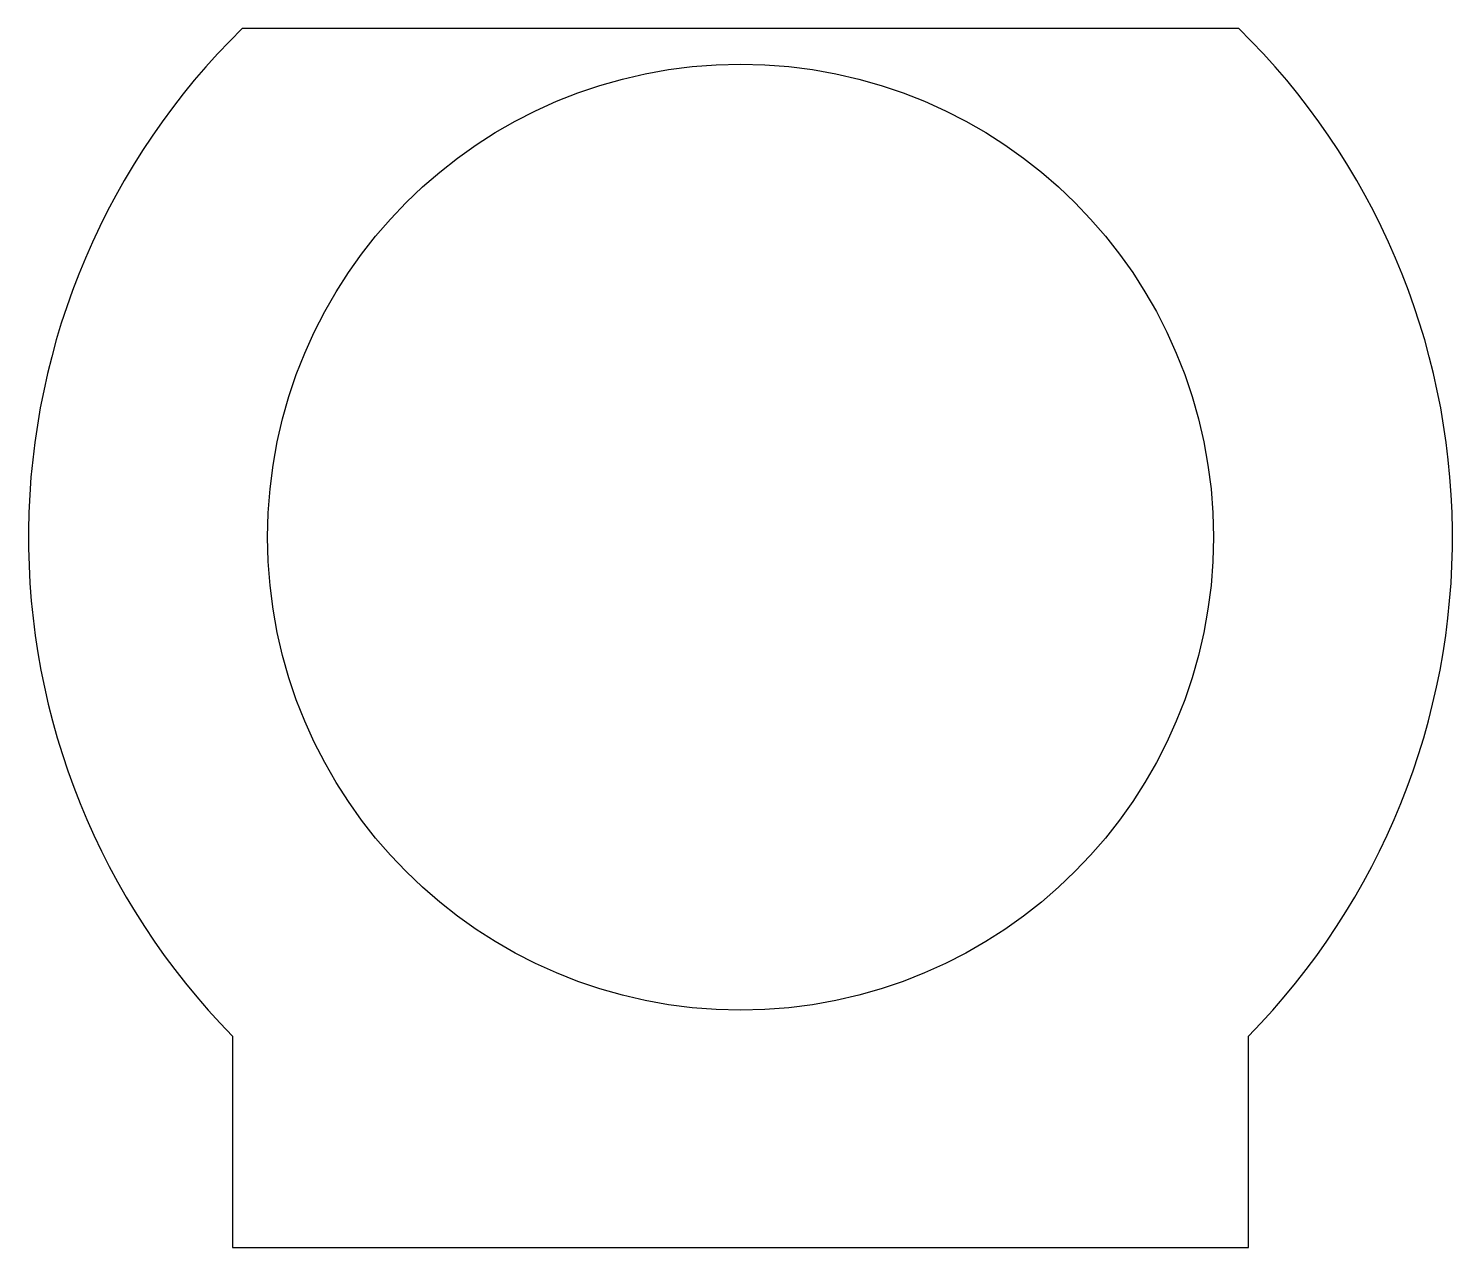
# Model space of a CAD drawing. Header units: millimetres. Extents: x -78.1 to -57.4, y 1.6 to 19.4.
import ezdxf

# ---------------------------------------------------------------- set-up
doc = ezdxf.new("R2010")
doc.units = ezdxf.units.MM
doc.layers.add('CUTOUTS', color=1, linetype='CONTINUOUS')
doc.layers.add('PERIMETER', color=5, linetype='CONTINUOUS')

msp = doc.modelspace()

# ---------------------------------------------------------------- linework, layer by layer
at = {"layer": 'CUTOUTS'}
msp.add_circle((-67.788, 11.966), 6.875, dxfattribs=at)
at = {"layer": 'PERIMETER'}
msp.add_lwpolyline([(-60.402, 1.641), (-60.402, 4.715, 0.414476), (-60.544, 19.359), (-75.033, 19.359, 0.414476), (-75.175, 4.715), (-75.175, 1.641)], format="xyb", close=True, dxfattribs=at)

doc.saveas('drawing.dxf')
